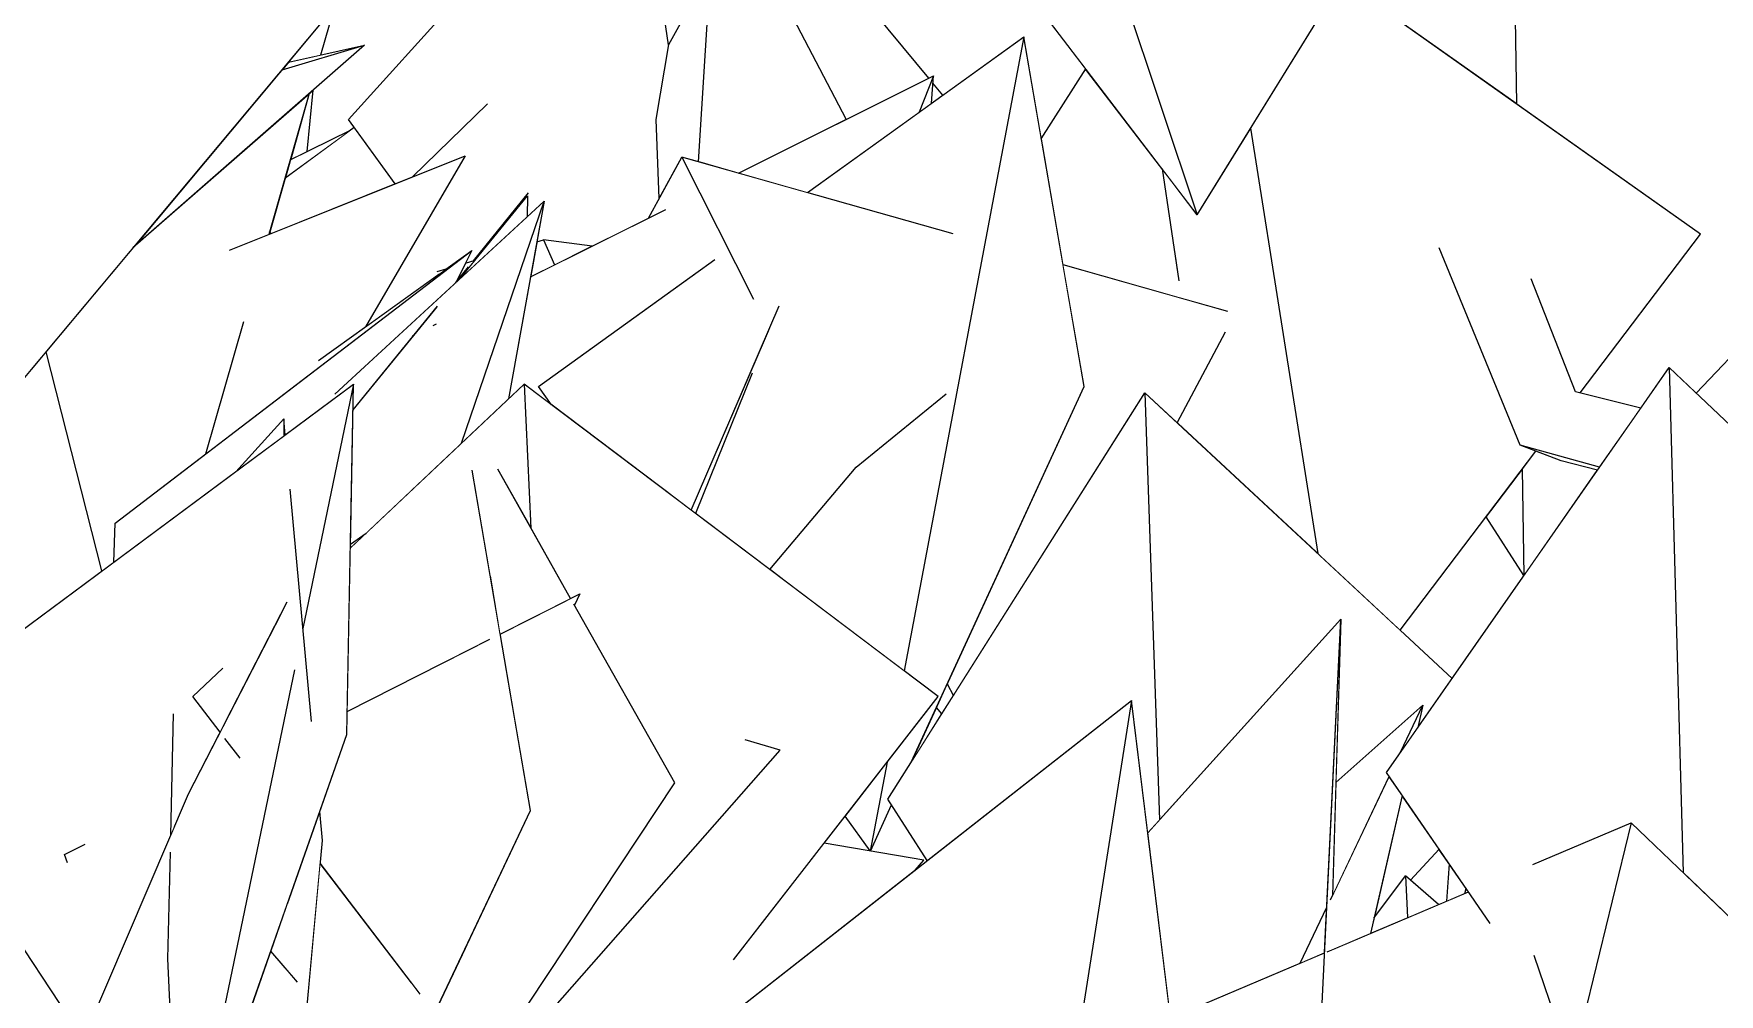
# Model space of a CAD drawing. Header units: millimetres. Extents: x -9413 to 8527, y -300 to 11224.
# Drawn here: x -8349 to -7498, y 1742 to 2226 of the extents above; entities that cross this region are included whole.
import ezdxf

# ---------------------------------------------------------------- set-up
doc = ezdxf.new("R2010")
doc.units = ezdxf.units.MM
doc.header["$MEASUREMENT"] = 0
doc.linetypes.add('Wipeout_Contour', pattern=[1000, 0, -1000])
doc.layers.add('Interior - Furniture', color=7, linetype='Continuous')
doc.layers.add('Interior - Furniture _Pen_No__4', color=7, linetype='Continuous', lineweight=20, true_color=0x029e21)

# ---------------------------------------------------------------- blocks, each defined once
blk = doc.blocks.new('Section Elem_40_6')
at = {"color": 254, "linetype": 'Wipeout_Contour', "lineweight": 0, "ltscale": 64531.13872}
blk.add_wipeout([(-7775.84, 2293.95), (-7803.46, 2260), (-7761.68, 2134.76), (-7614.77, 2372.17), (-7686.99, 2403.17), (-7710.54, 2374.22), (-7740.23, 2300.58), (-7753.36, 2268.03)], dxfattribs=at).dxf.layer = 'Interior - Furniture'
at = {"color": 254, "linetype": 'Wipeout_Contour', "lineweight": 0, "ltscale": 51064.718024}
blk.add_wipeout([(-8209.33, 2276.43), (-8233.96, 2252.18), (-8202.66, 2232.6), (-8220.15, 2211.71), (-8204.05, 2215.32), (-8194.17, 2249.59)], dxfattribs=at).dxf.layer = 'Interior - Furniture'
at = {"color": 254, "linetype": 'Wipeout_Contour', "lineweight": 0, "ltscale": 49897.084103}
blk.add_wipeout([(-8034.64, 2182.83), (-8033.13, 2143.05), (-8021.74, 2163.85), (-8013.39, 2161.49), (-8007.4, 2258.32), (-8028.26, 2220.62)], dxfattribs=at).dxf.layer = 'Interior - Furniture'
at = {"color": 254, "linetype": 'Wipeout_Contour', "lineweight": 0, "ltscale": 67338.067939}
blk.add_wipeout([(-8131.01, 2164.55), (-8181.32, 2078.21), (-8144.12, 2104.95), (-8145.13, 2106.13), (-8140.6, 2107.48), (-8130.5, 2114.75), (-8119.73, 2190.75), (-8157.58, 2153.91)], dxfattribs=at).dxf.layer = 'Interior - Furniture'
at = {"color": 254, "linetype": 'Wipeout_Contour', "lineweight": 0, "ltscale": 46070.219767}
blk.add_wipeout([(-7307.86, 1853.57), (-7523.45, 2057.73), (-7516.36, 1803.01), (-7502.61, 1789.85), (-7431.88, 1722.12), (-7477.71, 1665.69)], dxfattribs=at).dxf.layer = 'Interior - Furniture'
at = {"color": 254, "linetype": 'Wipeout_Contour', "lineweight": 0, "ltscale": 32751.872916}
blk.add_wipeout([(-7977.34, 1955.91), (-7970.74, 1950.94), (-7888.37, 2044.51), (-7933.65, 2007.56)], dxfattribs=at).dxf.layer = 'Interior - Furniture'
at = {"color": 254, "linetype": 'Wipeout_Contour', "lineweight": 0, "ltscale": 31334.828639}
blk.add_wipeout([(-7570.78, 2045.53), (-7598.64, 2018.65), (-7558.6, 2007.44), (-7540.07, 2033.96)], dxfattribs=at).dxf.layer = 'Interior - Furniture'
at = {"color": 254, "linetype": 'Wipeout_Contour', "lineweight": 0, "ltscale": 24097.044285}
blk.add_wipeout([(-7771.72, 2029.83), (-7771.34, 2029.48), (-7771.33, 2030.54)], dxfattribs=at).dxf.layer = 'Interior - Furniture'
at = {"color": 254, "linetype": 'Wipeout_Contour', "lineweight": 0, "ltscale": 47951.276602}
blk.add_wipeout([(-7831.07, 1555.35), (-7772.48, 1708.91), (-7794.83, 1889.89), (-7824.64, 1699.8), (-7829.37, 1597.26), (-7830.43, 1599.14)], dxfattribs=at).dxf.layer = 'Interior - Furniture'
at = {"color": 254, "linetype": 'Wipeout_Contour', "lineweight": 0, "ltscale": 25444.489009}
blk.add_wipeout([(-8278.12, 1883.05), (-8279.56, 1821.91), (-8278.03, 1825.51)], dxfattribs=at).dxf.layer = 'Interior - Furniture'
at = {"color": 254, "linetype": 'Wipeout_Contour', "lineweight": 0, "ltscale": 32469.990022}
blk.add_wipeout([(-7905.64, 1859.31), (-7905.58, 1859.23), (-7890.51, 1883.07), (-7893.24, 1886.24)], dxfattribs=at).dxf.layer = 'Interior - Furniture'
at = {"color": 254, "linetype": 'Wipeout_Contour', "lineweight": 0, "ltscale": 23637.03074}
blk.add_wipeout([(-7647.72, 1887.52), (-7659.03, 1863.75), (-7650.32, 1876.21)], dxfattribs=at).dxf.layer = 'Interior - Furniture'
at = {"color": 254, "linetype": 'Wipeout_Contour', "lineweight": 0, "ltscale": 25572.119919}
blk.add_wipeout([(-8322.86, 1817.44), (-8333.16, 1812.23), (-8331.63, 1808.04)], dxfattribs=at).dxf.layer = 'Interior - Furniture'
at = {"color": 254, "linetype": 'Wipeout_Contour', "lineweight": 0, "ltscale": 33864.568408}
blk.add_wipeout([(-8281.04, 1759.64), (-8277.81, 1686.75), (-8278.01, 1813.28), (-8279.77, 1813.32)], dxfattribs=at).dxf.layer = 'Interior - Furniture'
at = {"color": 254, "linetype": 'Wipeout_Contour', "lineweight": 0, "ltscale": 25200.984125}
blk.add_wipeout([(-8204.23, 1806.77), (-8203.12, 1806.49), (-8204.13, 1807.82)], dxfattribs=at).dxf.layer = 'Interior - Furniture'
at = {"color": 254, "linetype": 'Wipeout_Contour', "lineweight": 0, "ltscale": 23704.932763}
blk.add_wipeout([(-7709.65, 1757.35), (-7697.34, 1762.57), (-7696.22, 1785.58)], dxfattribs=at).dxf.layer = 'Interior - Furniture'
at = {"color": 254, "linetype": 'Wipeout_Contour', "lineweight": 0, "ltscale": 23362.178313}
blk.add_wipeout([(-7665.57, 1546.09), (-7564.21, 1681.28), (-7591.56, 1761.27)], dxfattribs=at).dxf.layer = 'Interior - Furniture'
at = {"color": 254, "linetype": 'Wipeout_Contour', "lineweight": 0, "ltscale": 65322.412814}
blk.add_wipeout([(-7910.51, 2329.69), (-7761.68, 2134.76), (-7803.46, 2260), (-7819.81, 2239.91), (-7829.88, 2257.53), (-7840.16, 2256.78), (-7884.53, 2341.9), (-7891.78, 2354.13)], dxfattribs=at).dxf.layer = 'Interior - Furniture'
at = {"color": 254, "linetype": 'Wipeout_Contour', "lineweight": 0, "ltscale": 58070.772121}
blk.add_wipeout([(-8007.4, 2258.32), (-8013.39, 2161.49), (-7993.15, 2155.77), (-7938.67, 2182.95), (-7990.97, 2282.74), (-7999.56, 2256.5), (-8004.03, 2264.42)], dxfattribs=at).dxf.layer = 'Interior - Furniture'
at = {"color": 254, "linetype": 'Wipeout_Contour', "lineweight": 0, "ltscale": 25111.901944}
blk.add_wipeout([(-8091.13, 2141.68), (-8132.81, 2019.63), (-8109.19, 2041.89)], dxfattribs=at).dxf.layer = 'Interior - Furniture'
at = {"color": 254, "linetype": 'Wipeout_Contour', "lineweight": 0, "ltscale": 33003.717821}
blk.add_wipeout([(-7972.6, 2088.75), (-8016.99, 1985.8), (-8014.77, 1984.12), (-7986.34, 2054.58)], dxfattribs=at).dxf.layer = 'Interior - Furniture'
at = {"color": 254, "linetype": 'Wipeout_Contour', "lineweight": 0, "ltscale": 23460.436016}
blk.add_wipeout([(-7537.8, 2037.21), (-7570.78, 2045.53), (-7540.07, 2033.96)], dxfattribs=at).dxf.layer = 'Interior - Furniture'
at = {"color": 254, "linetype": 'Wipeout_Contour', "lineweight": 0, "ltscale": 31344.579159}
blk.add_wipeout([(-7558.6, 2007.44), (-7598.64, 2018.65), (-7577.92, 2010.65), (-7559.67, 2005.91)], dxfattribs=at).dxf.layer = 'Interior - Furniture'
at = {"color": 254, "linetype": 'Wipeout_Contour', "lineweight": 0, "ltscale": 64606.070874}
blk.add_wipeout([(-7794.83, 1889.89), (-8025.78, 1708.91), (-7969.67, 1633.11), (-7967.41, 1633.49), (-7866.57, 1663.48), (-7876.56, 1681.28), (-7826.67, 1701.34), (-7824.64, 1699.8)], dxfattribs=at).dxf.layer = 'Interior - Furniture'
at = {"color": 254, "linetype": 'Wipeout_Contour', "lineweight": 0, "ltscale": 39431.992958}
blk.add_wipeout([(-7694.78, 1763.66), (-7674.2, 1772.39), (-7658.19, 1841.98), (-7664.8, 1851.61), (-7694.43, 1789.34)], dxfattribs=at).dxf.layer = 'Interior - Furniture'
at = {"color": 254, "linetype": 'Wipeout_Contour', "lineweight": 0, "ltscale": 92364.733873}
blk.add_wipeout([(-8222.75, 1657.87), (-8222.79, 1606.46), (-8203.07, 1819.29), (-8204.4, 1833.88), (-8220.44, 1788.13), (-8215.57, 1747.79), (-8221.57, 1754.74), (-8216.54, 1704.66), (-8222.71, 1712.19), (-8222.73, 1693.52), (-8221.61, 1656.33)], dxfattribs=at).dxf.layer = 'Interior - Furniture'
at = {"color": 254, "linetype": 'Wipeout_Contour', "lineweight": 0, "ltscale": 32917.249267}
blk.add_wipeout([(-7894.73, 2204.86), (-7993.15, 2155.77), (-7958.28, 2145.92), (-7901.96, 2186.48)], dxfattribs=at).dxf.layer = 'Interior - Furniture'
at = {"color": 254, "linetype": 'Wipeout_Contour', "lineweight": 0, "ltscale": 48539.623943}
blk.add_wipeout([(-7817.83, 2208.3), (-7840.28, 2173.03), (-7829.3, 2109.47), (-7771.06, 2093.02), (-7771.02, 2101.95), (-7779.33, 2157.88)], dxfattribs=at).dxf.layer = 'Interior - Furniture'
at = {"color": 254, "linetype": 'Wipeout_Contour', "lineweight": 0, "ltscale": 126173.20248}
blk.add_wipeout([(-8196.73, 2044.35), (-8197.97, 2041.46), (-8187.3, 2049.37), (-8187.56, 2036.38), (-8157.2, 2073.58), (-8157.35, 2073.88), (-8156.68, 2074.22), (-8144.96, 2088.58), (-8146.39, 2079.35), (-8145.49, 2079.8), (-8146.55, 2078.31), (-8159.57, 1994.42), (-8132.81, 2019.63), (-8100.94, 2112.95), (-8091.13, 2141.68)], dxfattribs=at).dxf.layer = 'Interior - Furniture'
at = {"color": 254, "linetype": 'Wipeout_Contour', "lineweight": 0, "ltscale": 23693.347085}
blk.add_wipeout([(-7616.28, 2110.55), (-7639.48, 2118.1), (-7598.64, 2018.65)], dxfattribs=at).dxf.layer = 'Interior - Furniture'
at = {"color": 254, "linetype": 'Wipeout_Contour', "lineweight": 0, "ltscale": 24778.063889}
blk.add_wipeout([(-7989.14, 2050.39), (-8027.22, 1993.51), (-8016.99, 1985.8)], dxfattribs=at).dxf.layer = 'Interior - Furniture'
at = {"color": 254, "linetype": 'Wipeout_Contour', "lineweight": 0, "ltscale": 47342.101128}
blk.add_wipeout([(-7691.65, 1848.51), (-7693.39, 1791.52), (-7664.8, 1851.61), (-7666.14, 1853.57), (-7659.03, 1863.75), (-7647.72, 1887.52)], dxfattribs=at).dxf.layer = 'Interior - Furniture'
at = {"color": 254, "linetype": 'Wipeout_Contour', "lineweight": 0, "ltscale": 33634.514291}
blk.add_wipeout([(-8239.77, 1732.97), (-8216.54, 1704.66), (-8221.57, 1754.74), (-8229.09, 1763.43)], dxfattribs=at).dxf.layer = 'Interior - Furniture'
at = {"color": 254, "linetype": 'Wipeout_Contour', "lineweight": 0, "ltscale": 24590.018954}
blk.add_wipeout([(-7894.73, 2204.86), (-7901.96, 2186.48), (-7895.63, 2191.04)], dxfattribs=at).dxf.layer = 'Interior - Furniture'
at = {"color": 254, "linetype": 'Wipeout_Contour', "lineweight": 0, "ltscale": 24193.368617}
blk.add_wipeout([(-7779.33, 2157.88), (-7771.02, 2101.95), (-7777.1, 2154.96)], dxfattribs=at).dxf.layer = 'Interior - Furniture'
at = {"color": 254, "linetype": 'Wipeout_Contour', "lineweight": 0, "ltscale": 76198.080005}
blk.add_wipeout([(-8308.27, 1959.62), (-8246.8, 2005.23), (-8222.5, 2031.95), (-8221.76, 2023.81), (-8197.97, 2041.46), (-8196.73, 2044.35), (-8135.96, 2100.36), (-8127.6, 2116.83), (-8307.67, 1979.29)], dxfattribs=at).dxf.layer = 'Interior - Furniture'
at = {"color": 254, "linetype": 'Wipeout_Contour', "lineweight": 0, "ltscale": 31486.477607}
blk.add_wipeout([(-7616.28, 2110.55), (-7598.64, 2018.65), (-7570.78, 2045.53), (-7593.09, 2102.37)], dxfattribs=at).dxf.layer = 'Interior - Furniture'
at = {"color": 254, "linetype": 'Wipeout_Contour', "lineweight": 0, "ltscale": 55284.244533}
blk.add_wipeout([(-7700.06, 1669.31), (-7696.09, 1763.1), (-7694.78, 1763.66), (-7694.43, 1789.34), (-7693.39, 1791.52), (-7689.12, 1930.93), (-7699.39, 1720.61)], dxfattribs=at).dxf.layer = 'Interior - Furniture'
at = {"color": 254, "linetype": 'Wipeout_Contour', "lineweight": 0, "ltscale": 98267.028277}
blk.add_wipeout([(-7916.64, 2295.23), (-7944.01, 2260.68), (-7897.06, 2203.7), (-7894.73, 2204.86), (-7894.97, 2201.17), (-7889.98, 2195.11), (-7849.17, 2224.49), (-7840.28, 2173.03), (-7817.83, 2208.3), (-7830.7, 2225.16), (-7879.54, 2289.13), (-7901.66, 2264.49)], dxfattribs=at).dxf.layer = 'Interior - Furniture'
at = {"color": 254, "linetype": 'Wipeout_Contour', "lineweight": 0, "ltscale": 80306.190193}
blk.add_wipeout([(-7761.68, 2134.76), (-7777.1, 2154.96), (-7771.02, 2101.95), (-7771.06, 2093.02), (-7746.23, 2086), (-7747.32, 2075.68), (-7771.33, 2030.54), (-7771.34, 2029.48), (-7700.78, 1963.96), (-7734.65, 2178.45)], dxfattribs=at).dxf.layer = 'Interior - Furniture'
at = {"color": 254, "linetype": 'Wipeout_Contour', "lineweight": 0, "ltscale": 25322.121675}
blk.add_wipeout([(-8204.94, 2061.23), (-8211.25, 2052.93), (-8127.6, 2116.83)], dxfattribs=at).dxf.layer = 'Interior - Furniture'
at = {"color": 254, "linetype": 'Wipeout_Contour', "lineweight": 0, "ltscale": 46800.627745}
blk.add_wipeout([(-7523.45, 2057.73), (-7666.14, 1853.57), (-7613.83, 1777.38), (-7592.19, 1807.2), (-7542.67, 1828.21), (-7516.36, 1803.01)], dxfattribs=at).dxf.layer = 'Interior - Furniture'
at = {"color": 254, "linetype": 'Wipeout_Contour', "lineweight": 0, "ltscale": 39698.340748}
blk.add_wipeout([(-7689.12, 1930.93), (-7786.58, 1823.11), (-7775.04, 1729.6), (-7709.65, 1757.35), (-7696.22, 1785.58)], dxfattribs=at).dxf.layer = 'Interior - Furniture'
at = {"layer": 'Interior - Furniture _Pen_No__4', "linetype": 'Continuous'}
for p, q in [((-7803.46, 2260), (-7761.68, 2134.76)), ((-7709.65, 1757.35), (-7696.22, 1785.58)), ((-7775.04, 1729.6), (-7697.34, 1762.57))]:
    blk.add_line(p, q, dxfattribs=at)
at = {"color": 254, "linetype": 'Wipeout_Contour', "lineweight": 0, "ltscale": 94802.359321}
blk.add_wipeout([(-7688.57, 2252.91), (-7734.65, 2178.45), (-7700.78, 1963.96), (-7659.2, 1925.35), (-7590.71, 2015.59), (-7598.64, 2018.65), (-7639.48, 2118.1), (-7616.28, 2110.55), (-7593.09, 2102.37), (-7570.78, 2045.53), (-7568.43, 2044.93), (-7507.64, 2125)], dxfattribs=at).dxf.layer = 'Interior - Furniture'
at = {"color": 254, "linetype": 'Wipeout_Contour', "lineweight": 0, "ltscale": 81262.055029}
blk.add_wipeout([(-7926.56, 1813.96), (-7926.52, 1813.95), (-7915.8, 1837.24), (-7917.66, 1840.15), (-7905.92, 1858.71), (-7818.7, 2048.17), (-7849.17, 2224.49), (-7909.45, 1904.73), (-7892.38, 1891.87), (-7918.11, 1858.77)], dxfattribs=at).dxf.layer = 'Interior - Furniture'
at = {"color": 254, "linetype": 'Wipeout_Contour', "lineweight": 0, "ltscale": 85297.249642}
blk.add_wipeout([(-8342.46, 2065.69), (-8314.28, 1955.16), (-8308.27, 1959.62), (-8307.67, 1979.29), (-8262.06, 2014.12), (-8242.84, 2080.78), (-8249.89, 2116.92), (-8230.14, 2124.83), (-8209.64, 2195.92), (-8298.62, 2118.03)], dxfattribs=at).dxf.layer = 'Interior - Furniture'
at = {"color": 254, "linetype": 'Wipeout_Contour', "lineweight": 0, "ltscale": 33599.969479}
blk.add_wipeout([(-8135.66, 2100.63), (-8133.49, 2102.63), (-8129.06, 2108.06), (-8129.36, 2108.43)], dxfattribs=at).dxf.layer = 'Interior - Furniture'
at = {"color": 254, "linetype": 'Wipeout_Contour', "lineweight": 0, "ltscale": 25222.281536}
blk.add_wipeout([(-8145.49, 2079.8), (-8147.07, 2079.01), (-8146.55, 2078.31)], dxfattribs=at).dxf.layer = 'Interior - Furniture'
at = {"color": 254, "linetype": 'Wipeout_Contour', "lineweight": 0, "ltscale": 25249.495471}
blk.add_wipeout([(-8157.35, 2073.88), (-8157.2, 2073.58), (-8156.68, 2074.22)], dxfattribs=at).dxf.layer = 'Interior - Furniture'
at = {"color": 254, "linetype": 'Wipeout_Contour', "lineweight": 0, "ltscale": 39249.617744}
blk.add_wipeout([(-7653.92, 1799.19), (-7639.93, 1786.94), (-7635.8, 1788.69), (-7634.47, 1807.44), (-7639.53, 1814.81)], dxfattribs=at).dxf.layer = 'Interior - Furniture'
at = {"color": 254, "linetype": 'Wipeout_Contour', "lineweight": 0, "ltscale": 23501.431096}
blk.add_wipeout([(-7626.57, 1792.61), (-7624.8, 1793.36), (-7625.93, 1795)], dxfattribs=at).dxf.layer = 'Interior - Furniture'
at = {"layer": 'Interior - Furniture _Pen_No__4', "linetype": 'Continuous'}
for p, q in [((-7840.28, 2173.03), (-7817.83, 2208.3)), ((-8308.27, 1959.62), (-8307.67, 1979.29))]:
    blk.add_line(p, q, dxfattribs=at)
at = {"color": 254, "linetype": 'Wipeout_Contour', "lineweight": 0, "ltscale": 31887.010019}
blk.add_wipeout([(-7680.41, 2263.74), (-7680.01, 2246.86), (-7600.55, 2190.69), (-7603.58, 2382.72)], dxfattribs=at).dxf.layer = 'Interior - Furniture'
at = {"color": 254, "linetype": 'Wipeout_Contour', "lineweight": 0, "ltscale": 41926.653053}
blk.add_wipeout([(-8099.11, 2145.87), (-8126.79, 2111.61), (-8125.96, 2111.86), (-8099.5, 2144.29), (-8099.73, 2135.4)], dxfattribs=at).dxf.layer = 'Interior - Furniture'
at = {"color": 254, "linetype": 'Wipeout_Contour', "lineweight": 0, "ltscale": 23572.05021}
blk.add_wipeout([(-7597.64, 2006.45), (-7615.87, 1982.43), (-7596.8, 1952.96)], dxfattribs=at).dxf.layer = 'Interior - Furniture'
at = {"color": 254, "linetype": 'Wipeout_Contour', "lineweight": 0, "ltscale": 25313.994862}
blk.add_wipeout([(-8219.26, 1996.45), (-8217.19, 1905.27), (-8208.55, 1879.29)], dxfattribs=at).dxf.layer = 'Interior - Furniture'
at = {"color": 254, "linetype": 'Wipeout_Contour', "lineweight": 0, "ltscale": 32448.977738}
blk.add_wipeout([(-7887.7, 1898.28), (-7893.24, 1886.24), (-7890.51, 1883.07), (-7884.67, 1892.28)], dxfattribs=at).dxf.layer = 'Interior - Furniture'
at = {"color": 254, "linetype": 'Wipeout_Contour', "lineweight": 0, "ltscale": 32544.274921}
blk.add_wipeout([(-7918.11, 1858.77), (-7939.26, 1831.56), (-7926.7, 1813.98), (-7926.56, 1813.96)], dxfattribs=at).dxf.layer = 'Interior - Furniture'
at = {"color": 254, "linetype": 'Wipeout_Contour', "lineweight": 0, "ltscale": 46433.694442}
blk.add_wipeout([(-7585.47, 1652.92), (-7627.32, 1481.5), (-7431.88, 1722.12), (-7542.67, 1828.21), (-7572.57, 1705.75), (-7564.21, 1681.28)], dxfattribs=at).dxf.layer = 'Interior - Furniture'
at = {"color": 254, "linetype": 'Wipeout_Contour', "lineweight": 0, "ltscale": 23570.963591}
blk.add_wipeout([(-7639.93, 1786.94), (-7656.5, 1801.45), (-7655.44, 1780.35)], dxfattribs=at).dxf.layer = 'Interior - Furniture'
at = {"layer": 'Interior - Furniture _Pen_No__4', "linetype": 'Continuous'}
for p, q in [((-7761.68, 2134.76), (-7614.77, 2372.17)), ((-7592.25, 1807.17), (-7542.67, 1828.21)), ((-7542.67, 1828.21), (-7572.57, 1705.75)), ((-7431.88, 1722.12), (-7542.67, 1828.21)), ((-7564.21, 1681.28), (-7591.57, 1761.28))]:
    blk.add_line(p, q, dxfattribs=at)
at = {"color": 254, "linetype": 'Wipeout_Contour', "lineweight": 0, "ltscale": 86183.091911}
blk.add_wipeout([(-7603.58, 2382.72), (-7600.55, 2190.69), (-7507.64, 2125), (-7568.43, 2044.93), (-7537.8, 2037.21), (-7523.45, 2057.73), (-7509.8, 2044.81), (-7388.52, 2172.85), (-7487.11, 2269.06), (-7517.57, 2262.66), (-7546.86, 2327.38)], dxfattribs=at).dxf.layer = 'Interior - Furniture'
at = {"color": 254, "linetype": 'Wipeout_Contour', "lineweight": 0, "ltscale": 217876.026247}
blk.add_wipeout([(-8100.2, 2281.98), (-8189.82, 2182.83), (-8166.32, 2150.4), (-8157.58, 2153.91), (-8119.73, 2190.75), (-8130.5, 2114.75), (-8127.6, 2116.83), (-8130.87, 2110.39), (-8126.79, 2111.61), (-8099.11, 2145.87), (-8099.73, 2135.4), (-8099.77, 2133.71), (-8091.13, 2141.68), (-8094.84, 2121.16), (-8091.55, 2122.14), (-8066.93, 2118.98), (-8038.55, 2133.13), (-8033.13, 2143.05), (-8034.64, 2182.83), (-8028.26, 2220.62), (-8028.4, 2220.38), (-8037.51, 2281.36), (-8043.93, 2294.7), (-8075.86, 2252.41), (-8077.35, 2273.77), (-8102.92, 2245)], dxfattribs=at).dxf.layer = 'Interior - Furniture'
at = {"color": 254, "linetype": 'Wipeout_Contour', "lineweight": 0, "ltscale": 47059.522345}
blk.add_wipeout([(-7590.71, 2015.59), (-7597.64, 2006.45), (-7596.8, 1952.96), (-7596.32, 1953.47), (-7559.67, 2005.91), (-7577.92, 2010.65)], dxfattribs=at).dxf.layer = 'Interior - Furniture'
at = {"color": 254, "linetype": 'Wipeout_Contour', "lineweight": 0, "ltscale": 31477.667385}
blk.add_wipeout([(-7672.43, 1780.07), (-7674.2, 1772.39), (-7655.44, 1780.35), (-7656.5, 1801.45)], dxfattribs=at).dxf.layer = 'Interior - Furniture'
at = {"layer": 'Interior - Furniture _Pen_No__4', "linetype": 'Continuous'}
for p, q in [((-7603.58, 2382.72), (-7600.55, 2190.69)), ((-7509.8, 2044.81), (-7388.52, 2172.85)), ((-7568.43, 2044.93), (-7507.64, 2125)), ((-7570.78, 2045.53), (-7593.1, 2102.41)), ((-7307.86, 1853.57), (-7523.45, 2057.73)), ((-7523.45, 2057.73), (-7516.36, 1803.01)), ((-7537.8, 2037.21), (-7570.78, 2045.53)), ((-7577.92, 2010.65), (-7598.64, 2018.65)), ((-7558.6, 2007.44), (-7598.64, 2018.65)), ((-7598.45, 2018.6), (-7598.64, 2018.65)), ((-7559.67, 2005.91), (-7577.92, 2010.65)), ((-7597.64, 2006.45), (-7596.8, 1952.96)), ((-7596.8, 1952.96), (-7615.87, 1982.43)), ((-7596.8, 1952.96), (-7596.32, 1953.47))]:
    blk.add_line(p, q, dxfattribs=at)
at = {"color": 254, "linetype": 'Wipeout_Contour', "lineweight": 0, "ltscale": 39007.7772}
blk.add_wipeout([(-7548.37, 2456.41), (-7517.57, 2262.66), (-7487.11, 2269.06), (-7406.64, 2190.52), (-7314.62, 2315.99)], dxfattribs=at).dxf.layer = 'Interior - Furniture'
at = {"color": 254, "linetype": 'Wipeout_Contour', "lineweight": 0, "ltscale": 58311.528469}
blk.add_wipeout([(-8027.92, 2282.42), (-8041.35, 2307), (-8028.4, 2220.38), (-7980.09, 2307.68), (-7983.23, 2311.83), (-7994.08, 2297.56), (-8005.21, 2315.01)], dxfattribs=at).dxf.layer = 'Interior - Furniture'
at = {"color": 254, "linetype": 'Wipeout_Contour', "lineweight": 0, "ltscale": 42413.975825}
blk.add_wipeout([(-8229.7, 2126.37), (-8228.89, 2125.34), (-8166.32, 2150.4), (-8186.97, 2178.89), (-8221.96, 2153.21)], dxfattribs=at).dxf.layer = 'Interior - Furniture'
at = {"color": 254, "linetype": 'Wipeout_Contour', "lineweight": 0, "ltscale": 33456.630211}
blk.add_wipeout([(-8094.84, 2121.16), (-8098.04, 2103.46), (-8086, 2109.47), (-8091.55, 2122.14)], dxfattribs=at).dxf.layer = 'Interior - Furniture'
at = {"color": 254, "linetype": 'Wipeout_Contour', "lineweight": 0, "ltscale": 50397.611531}
blk.add_wipeout([(-8130.87, 2110.39), (-8135.96, 2100.36), (-8135.66, 2100.63), (-8129.36, 2108.43), (-8129.06, 2108.06), (-8125.96, 2111.86)], dxfattribs=at).dxf.layer = 'Interior - Furniture'
at = {"color": 254, "linetype": 'Wipeout_Contour', "lineweight": 0, "ltscale": 25233.474291}
blk.add_wipeout([(-8145.13, 2106.13), (-8144.12, 2104.95), (-8140.6, 2107.48)], dxfattribs=at).dxf.layer = 'Interior - Furniture'
at = {"layer": 'Interior - Furniture _Pen_No__4', "linetype": 'Continuous'}
blk.add_line((-7507.64, 2125), (-7688.57, 2252.91), dxfattribs=at)
at = {"color": 254, "linetype": 'Wipeout_Contour', "lineweight": 0, "ltscale": 25471.210625}
blk.add_wipeout([(-8219.3, 2162.42), (-8221.96, 2153.21), (-8188.85, 2177.5)], dxfattribs=at).dxf.layer = 'Interior - Furniture'
at = {"color": 254, "linetype": 'Wipeout_Contour', "lineweight": 0, "ltscale": 25498.704296}
blk.add_wipeout([(-8229.7, 2126.37), (-8230.14, 2124.83), (-8228.89, 2125.34)], dxfattribs=at).dxf.layer = 'Interior - Furniture'
at = {"color": 254, "linetype": 'Wipeout_Contour', "lineweight": 0, "ltscale": 25062.22678}
blk.add_wipeout([(-8091.55, 2122.14), (-8086, 2109.47), (-8066.93, 2118.98)], dxfattribs=at).dxf.layer = 'Interior - Furniture'
at = {"color": 254, "linetype": 'Wipeout_Contour', "lineweight": 0, "ltscale": 25776.471836}
blk.add_wipeout([(-8384.68, 2015.28), (-8202.66, 2232.6), (-8336.32, 2316.21)], dxfattribs=at).dxf.layer = 'Interior - Furniture'
at = {"color": 254, "linetype": 'Wipeout_Contour', "lineweight": 0, "ltscale": 58367.678711}
blk.add_wipeout([(-8098.04, 2103.46), (-8109.19, 2041.89), (-8101.29, 2049.34), (-8087.38, 2038.86), (-8094.03, 2048.17), (-8011.88, 2107.32), (-8029.82, 2137.49)], dxfattribs=at).dxf.layer = 'Interior - Furniture'
at = {"color": 254, "linetype": 'Wipeout_Contour', "lineweight": 0, "ltscale": 52105.072933}
blk.add_wipeout([(-8491.84, 2160.04), (-8384.68, 2015.28), (-8336.32, 2316.21), (-8374.18, 2301.08), (-8396.51, 2270.4), (-8383.91, 2261.61)], dxfattribs=at).dxf.layer = 'Interior - Furniture'
at = {"color": 254, "linetype": 'Wipeout_Contour', "lineweight": 0, "ltscale": 139942.213835}
blk.add_wipeout([(-8005.05, 2112.24), (-8094.03, 2048.17), (-8087.38, 2038.86), (-8027.22, 1993.51), (-7989.14, 2050.39), (-7972.6, 2088.75), (-7986.34, 2054.58), (-8014.77, 1984.12), (-7977.34, 1955.91), (-7933.65, 2007.56), (-7888.37, 2044.51), (-7970.74, 1950.94), (-7909.45, 1904.73), (-7849.17, 2224.49), (-7958.28, 2145.92), (-7884.77, 2125.15), (-7985.55, 2092.15)], dxfattribs=at).dxf.layer = 'Interior - Furniture'
at = {"color": 254, "linetype": 'Wipeout_Contour', "lineweight": 0, "ltscale": 59300.944105}
blk.add_wipeout([(-8242.84, 2080.78), (-8262.06, 2014.12), (-8211.25, 2052.93), (-8204.94, 2061.23), (-8181.32, 2078.21), (-8131.01, 2164.55), (-8249.89, 2116.92)], dxfattribs=at).dxf.layer = 'Interior - Furniture'
at = {"layer": 'Interior - Furniture _Pen_No__4', "linetype": 'Continuous'}
for p, q in [((-8028.4, 2220.38), (-8041.35, 2307)), ((-7980.09, 2307.68), (-8028.4, 2220.38)), ((-7938.67, 2182.95), (-7990.97, 2282.74)), ((-7897.06, 2203.7), (-7944.01, 2260.68)), ((-8034.64, 2182.83), (-8028.26, 2220.62)), ((-7894.73, 2204.86), (-7901.96, 2186.48)), ((-7895.63, 2191.04), (-7894.73, 2204.86)), ((-7889.98, 2195.11), (-7894.97, 2201.17)), ((-8157.58, 2153.91), (-8119.7, 2190.78)), ((-8094.84, 2121.16), (-8091.55, 2122.14)), ((-8091.55, 2122.14), (-8086, 2109.47)), ((-8066.93, 2118.98), (-8091.55, 2122.14)), ((-8145.14, 2106.12), (-8140.6, 2107.48))]:
    blk.add_line(p, q, dxfattribs=at)
at = {"color": 254, "linetype": 'Wipeout_Contour', "lineweight": 0, "ltscale": 33986.372571}
blk.add_wipeout([(-8209.64, 2195.92), (-8219.3, 2162.42), (-8210.68, 2166.69), (-8207.68, 2197.64)], dxfattribs=at).dxf.layer = 'Interior - Furniture'
at = {"color": 254, "linetype": 'Wipeout_Contour', "lineweight": 0, "ltscale": 49752.722018}
blk.add_wipeout([(-8038.55, 2133.13), (-8029.82, 2137.49), (-8011.88, 2107.32), (-8005.05, 2112.24), (-7985.55, 2092.15), (-8021.74, 2163.85)], dxfattribs=at).dxf.layer = 'Interior - Furniture'
at = {"color": 254, "linetype": 'Wipeout_Contour', "lineweight": 0, "ltscale": 25156.047134}
blk.add_wipeout([(-8099.5, 2144.29), (-8133.49, 2102.63), (-8099.77, 2133.71)], dxfattribs=at).dxf.layer = 'Interior - Furniture'
at = {"color": 254, "linetype": 'Wipeout_Contour', "lineweight": 0, "ltscale": 67307.423541}
blk.add_wipeout([(-8187.56, 2036.38), (-8188.89, 1968.66), (-8181.03, 1974.2), (-8159.57, 1994.42), (-8146.55, 2078.31), (-8147.07, 2079.01), (-8146.39, 2079.35), (-8144.96, 2088.58)], dxfattribs=at).dxf.layer = 'Interior - Furniture'
at = {"color": 254, "linetype": 'Wipeout_Contour', "lineweight": 0, "ltscale": 77389.9395}
blk.add_wipeout([(-8400.06, 2002.46), (-8378.91, 1937.22), (-8372.24, 1945.25), (-8371.83, 1915.4), (-8371.07, 1913.03), (-8314.28, 1955.16), (-8342.46, 2065.69), (-8384.68, 2015.28), (-8387.24, 2018.73)], dxfattribs=at).dxf.layer = 'Interior - Furniture'
at = {"color": 254, "linetype": 'Wipeout_Contour', "lineweight": 0, "ltscale": 25404.221236}
blk.add_wipeout([(-8222.5, 2031.95), (-8222.51, 2023.25), (-8221.76, 2023.81)], dxfattribs=at).dxf.layer = 'Interior - Furniture'
at = {"layer": 'Interior - Furniture _Pen_No__4', "linetype": 'Continuous'}
for p, q in [((-8033.13, 2143.05), (-8034.64, 2182.83)), ((-8133.49, 2102.63), (-8099.5, 2144.29)), ((-8126.79, 2111.61), (-8099.09, 2145.9)), ((-8099.5, 2144.29), (-8099.77, 2133.71)), ((-8098.04, 2103.46), (-8029.81, 2137.49)), ((-8127.6, 2116.83), (-8135.96, 2100.36)), ((-8130.87, 2110.39), (-8125.96, 2111.86)), ((-8135.66, 2100.63), (-8129.36, 2108.44)), ((-8147.11, 2078.99), (-8145.45, 2079.82)), ((-8157.35, 2073.88), (-8156.68, 2074.22)), ((-8157.2, 2073.58), (-8157.35, 2073.88)), ((-8314.28, 1955.16), (-8342.46, 2065.69))]:
    blk.add_line(p, q, dxfattribs=at)
at = {"color": 254, "linetype": 'Wipeout_Contour', "lineweight": 0, "ltscale": 25557.192786}
blk.add_wipeout([(-8298.62, 2118.03), (-8181.77, 2220.32), (-8223.41, 2207.82)], dxfattribs=at).dxf.layer = 'Interior - Furniture'
at = {"color": 254, "linetype": 'Wipeout_Contour', "lineweight": 0, "ltscale": 24729.442359}
blk.add_wipeout([(-8021.74, 2163.85), (-7985.55, 2092.15), (-7884.77, 2125.15)], dxfattribs=at).dxf.layer = 'Interior - Furniture'
at = {"color": 254, "linetype": 'Wipeout_Contour', "lineweight": 0, "ltscale": 25425.236055}
blk.add_wipeout([(-8246.8, 2005.23), (-8222.51, 2023.25), (-8222.5, 2031.95)], dxfattribs=at).dxf.layer = 'Interior - Furniture'
at = {"color": 254, "linetype": 'Wipeout_Contour', "lineweight": 0, "ltscale": 66739.599417}
blk.add_wipeout([(-8153.66, 1741.81), (-8158.27, 1747.84), (-8153.96, 1716.25), (-8098.11, 1834.34), (-8127.53, 2005.95), (-8136.88, 1911.41), (-8118.5, 1920.7), (-8142.2, 1857.64)], dxfattribs=at).dxf.layer = 'Interior - Furniture'
at = {"color": 254, "linetype": 'Wipeout_Contour', "lineweight": 0, "ltscale": 25259.320305}
blk.add_wipeout([(-8188.93, 1966.75), (-8181.03, 1974.2), (-8188.89, 1968.66)], dxfattribs=at).dxf.layer = 'Interior - Furniture'
at = {"color": 254, "linetype": 'Wipeout_Contour', "lineweight": 0, "ltscale": 93244.804216}
blk.add_wipeout([(-8270.67, 1842.72), (-8366.79, 1617.94), (-8321.67, 1716.13), (-8321.87, 1716.43), (-8279.87, 1809.18), (-8279.77, 1813.32), (-8278.01, 1813.28), (-8252.08, 1870.53), (-8252.22, 1870.71), (-8248.14, 1879.22), (-8220.84, 1939.51)], dxfattribs=at).dxf.layer = 'Interior - Furniture'
at = {"layer": 'Interior - Furniture _Pen_No__4', "linetype": 'Continuous'}
for p, q in [((-7761.68, 2134.76), (-7910.51, 2329.69)), ((-8007.4, 2258.32), (-8013.39, 2161.49)), ((-7958.28, 2145.92), (-7849.17, 2224.49)), ((-7993.15, 2155.77), (-7894.73, 2204.86)), ((-8209.64, 2195.92), (-8230.14, 2124.83)), ((-8210.68, 2166.69), (-8207.68, 2197.64)), ((-8221.96, 2153.21), (-8186.97, 2178.89)), ((-8219.3, 2162.42), (-8188.85, 2177.5)), ((-8166.32, 2150.4), (-8189.82, 2182.83)), ((-8249.92, 2116.91), (-8131.01, 2164.55)), ((-8131.01, 2164.55), (-8181.32, 2078.21)), ((-8038.55, 2133.13), (-8021.74, 2163.85)), ((-7884.72, 2125.14), (-8021.74, 2163.85)), ((-8021.74, 2163.85), (-7985.54, 2092.13)), ((-8228.89, 2125.34), (-8229.7, 2126.37)), ((-8204.98, 2061.2), (-8127.6, 2116.83)), ((-8279.56, 1821.91), (-8278.12, 1883.09)), ((-8333.16, 1812.23), (-8322.79, 1817.48)), ((-8331.62, 1808.01), (-8333.16, 1812.23)), ((-8281.04, 1759.64), (-8279.77, 1813.33)), ((-8277.8, 1686.73), (-8281.04, 1759.64))]:
    blk.add_line(p, q, dxfattribs=at)
at = {"color": 254, "linetype": 'Wipeout_Contour', "lineweight": 0, "ltscale": 25504.356285}
blk.add_wipeout([(-8223.41, 2207.82), (-8181.77, 2220.32), (-8220.15, 2211.71)], dxfattribs=at).dxf.layer = 'Interior - Furniture'
at = {"color": 254, "linetype": 'Wipeout_Contour', "lineweight": 0, "ltscale": 64540.357049}
blk.add_wipeout([(-7887.7, 1898.28), (-7884.67, 1892.28), (-7788.05, 2044.99), (-7771.72, 2029.83), (-7747.32, 2075.68), (-7746.23, 2086), (-7829.3, 2109.47), (-7818.7, 2048.17)], dxfattribs=at).dxf.layer = 'Interior - Furniture'
at = {"color": 254, "linetype": 'Wipeout_Contour', "lineweight": 0, "ltscale": 41575.927744}
blk.add_wipeout([(-8113.36, 1923.29), (-8106.59, 1883.85), (-8076.11, 1938.34), (-8075.86, 1937.9), (-8073.12, 1943.62)], dxfattribs=at).dxf.layer = 'Interior - Furniture'
at = {"color": 254, "linetype": 'Wipeout_Contour', "lineweight": 0, "ltscale": 33500.546593}
blk.add_wipeout([(-8190.55, 1884.29), (-8190.75, 1874.03), (-8142.2, 1857.64), (-8118.5, 1920.7)], dxfattribs=at).dxf.layer = 'Interior - Furniture'
at = {"color": 254, "linetype": 'Wipeout_Contour', "lineweight": 0, "ltscale": 76828.304061}
blk.add_wipeout([(-8373.62, 1698.77), (-8383.71, 1662.81), (-8366.79, 1617.94), (-8323.57, 1719), (-8370.46, 1789.86), (-8370.53, 1722.08), (-8362.87, 1737.1), (-8370.55, 1709.73), (-8370.64, 1628.76)], dxfattribs=at).dxf.layer = 'Interior - Furniture'
at = {"color": 254, "linetype": 'Wipeout_Contour', "lineweight": 0, "ltscale": 25228.124197}
blk.add_wipeout([(-8220.44, 1788.13), (-8229.09, 1763.43), (-8215.57, 1747.79)], dxfattribs=at).dxf.layer = 'Interior - Furniture'
at = {"layer": 'Interior - Furniture _Pen_No__4', "linetype": 'Continuous'}
for p, q in [((-8189.82, 2182.83), (-8100.2, 2281.98)), ((-8194.17, 2249.59), (-8204.05, 2215.32)), ((-8181.77, 2220.32), (-8298.62, 2118.03)), ((-8223.41, 2207.82), (-8181.77, 2220.32)), ((-8220.15, 2211.71), (-8181.77, 2220.32)), ((-7779.33, 2157.88), (-7770.95, 2101.5)), ((-7746.22, 2086), (-7829.3, 2109.47)), ((-8323.57, 1719), (-8371.46, 1791.37))]:
    blk.add_line(p, q, dxfattribs=at)
at = {"color": 254, "linetype": 'Wipeout_Contour', "lineweight": 0, "ltscale": 55504.172611}
blk.add_wipeout([(-7788.05, 2044.99), (-7780.68, 1829.63), (-7689.12, 1930.93), (-7691.65, 1848.51), (-7647.72, 1887.52), (-7650.32, 1876.21), (-7632.99, 1901.01)], dxfattribs=at).dxf.layer = 'Interior - Furniture'
at = {"color": 254, "linetype": 'Wipeout_Contour', "lineweight": 0, "ltscale": 49534.675518}
blk.add_wipeout([(-8129.52, 1711.53), (-8128.31, 1687.3), (-7972.02, 1864.78), (-7989.7, 1870.06), (-8025.5, 1847.97), (-8120.31, 1704.88)], dxfattribs=at).dxf.layer = 'Interior - Furniture'
at = {"layer": 'Interior - Furniture _Pen_No__4', "linetype": 'Continuous'}
for p, q in [((-7734.65, 2178.45), (-7700.78, 1963.96)), ((-7598.64, 2018.65), (-7639.49, 2118.14)), ((-7771.72, 2029.83), (-7747.3, 2075.72)), ((-7666.14, 1853.57), (-7523.45, 2057.73)), ((-7659.2, 1925.35), (-7590.71, 2015.59)), ((-7699.39, 1720.61), (-7689.12, 1930.93)), ((-7689.12, 1930.93), (-7693.39, 1791.52)), ((-7691.65, 1848.51), (-7647.72, 1887.52)), ((-7659.03, 1863.75), (-7647.72, 1887.52)), ((-7647.72, 1887.52), (-7650.32, 1876.21))]:
    blk.add_line(p, q, dxfattribs=at)
at = {"color": 254, "linetype": 'Wipeout_Contour', "lineweight": 0, "ltscale": 56292.955066}
blk.add_wipeout([(-7788.05, 2044.99), (-7917.66, 1840.15), (-7897.84, 1809.17), (-7794.83, 1889.89), (-7786.93, 1825.92), (-7786.58, 1823.11), (-7780.68, 1829.63)], dxfattribs=at).dxf.layer = 'Interior - Furniture'
at = {"color": 254, "linetype": 'Wipeout_Contour', "lineweight": 0, "ltscale": 66403.097106}
blk.add_wipeout([(-8130.08, 1766.75), (-8132.96, 1722.21), (-8129.52, 1711.53), (-8120.31, 1704.88), (-8025.28, 1848.29), (-8076.11, 1938.34), (-8106.59, 1883.85), (-8098.11, 1834.34)], dxfattribs=at).dxf.layer = 'Interior - Furniture'
at = {"color": 254, "linetype": 'Wipeout_Contour', "lineweight": 0, "ltscale": 39332.972917}
blk.add_wipeout([(-7658.19, 1841.98), (-7672.43, 1780.07), (-7656.5, 1801.45), (-7653.92, 1799.19), (-7639.53, 1814.81)], dxfattribs=at).dxf.layer = 'Interior - Furniture'
at = {"layer": 'Interior - Furniture _Pen_No__4', "linetype": 'Continuous'}
for p, q in [((-7818.7, 2048.17), (-7849.17, 2224.49)), ((-7632.99, 1901.01), (-7788.05, 2044.99)), ((-7788.05, 2044.99), (-7780.68, 1829.63)), ((-7786.58, 1823.11), (-7689.12, 1930.93)), ((-7887.7, 1898.28), (-7884.67, 1892.28)), ((-7794.83, 1889.89), (-7824.65, 1699.73)), ((-7772.48, 1708.91), (-7794.83, 1889.89)), ((-7694.43, 1789.33), (-7664.8, 1851.61)), ((-7658.19, 1841.98), (-7674.2, 1772.39)), ((-7672.43, 1780.07), (-7656.5, 1801.45)), ((-7656.5, 1801.45), (-7655.44, 1780.35))]:
    blk.add_line(p, q, dxfattribs=at)
at = {"color": 254, "linetype": 'Wipeout_Contour', "lineweight": 0, "ltscale": 33353.388307}
blk.add_wipeout([(-8114.57, 2006.47), (-8118.14, 1951.21), (-8113.36, 1923.29), (-8077.77, 1941.28)], dxfattribs=at).dxf.layer = 'Interior - Furniture'
at = {"color": 254, "linetype": 'Wipeout_Contour', "lineweight": 0, "ltscale": 73584.059651}
blk.add_wipeout([(-8082.13, 1710.48), (-8089.36, 1601.84), (-8010.39, 1688.11), (-8025.78, 1708.91), (-7933.05, 1781.58), (-7903.97, 1804.36), (-7899.48, 1809.27), (-7949.81, 1817.99), (-7995.61, 1759.07)], dxfattribs=at).dxf.layer = 'Interior - Furniture'
at = {"color": 254, "linetype": 'Wipeout_Contour', "lineweight": 0, "ltscale": 31356.720492}
blk.add_wipeout([(-7634.47, 1807.44), (-7635.8, 1788.69), (-7626.57, 1792.61), (-7625.93, 1795)], dxfattribs=at).dxf.layer = 'Interior - Furniture'
at = {"layer": 'Interior - Furniture _Pen_No__4', "linetype": 'Continuous'}
for p, q in [((-7613.81, 1777.35), (-7666.14, 1853.57)), ((-7653.92, 1799.19), (-7639.53, 1814.81)), ((-7634.47, 1807.44), (-7635.8, 1788.69)), ((-7639.93, 1786.94), (-7656.5, 1801.45)), ((-7626.57, 1792.61), (-7625.93, 1795)), ((-7696.09, 1763.1), (-7624.8, 1793.36))]:
    blk.add_line(p, q, dxfattribs=at)
at = {"color": 254, "linetype": 'Wipeout_Contour', "lineweight": 0, "ltscale": 116495.852962}
blk.add_wipeout([(-8204.23, 1806.77), (-8210.26, 1741.66), (-8089.36, 1601.84), (-8082.13, 1710.48), (-8085.16, 1714.71), (-8101.86, 1717.33), (-8128.31, 1687.3), (-8129.52, 1711.53), (-8132.96, 1722.21), (-8139.46, 1723.23), (-8146.38, 1732.28), (-8153.96, 1716.25), (-8158.27, 1747.84), (-8203.12, 1806.49)], dxfattribs=at).dxf.layer = 'Interior - Furniture'
at = {"color": 254, "linetype": 'Wipeout_Contour', "lineweight": 0, "ltscale": 50568.189292}
blk.add_wipeout([(-8271.98, 1641.04), (-8190.77, 1872.77), (-8187.3, 2049.37), (-8212.84, 1926.22), (-8208.55, 1879.29), (-8217.19, 1905.27)], dxfattribs=at).dxf.layer = 'Interior - Furniture'
at = {"color": 254, "linetype": 'Wipeout_Contour', "lineweight": 0, "ltscale": 115568.576343}
blk.add_wipeout([(-7892.38, 1891.87), (-8101.29, 2049.34), (-8097.79, 1976.74), (-8077.77, 1941.28), (-8073.12, 1943.62), (-8075.86, 1937.9), (-8025.28, 1848.29), (-8025.5, 1847.97), (-7989.7, 1870.06), (-7972.02, 1864.78), (-8086.15, 1735.18), (-8085.16, 1714.71), (-8082.13, 1710.48), (-7995.61, 1759.07)], dxfattribs=at).dxf.layer = 'Interior - Furniture'
at = {"layer": 'Interior - Furniture _Pen_No__4', "linetype": 'Continuous'}
for p, q in [((-8384.68, 2015.28), (-8202.66, 2232.6)), ((-7849.17, 2224.49), (-7909.45, 1904.73)), ((-8016.99, 1985.8), (-7972.59, 2088.77)), ((-8242.83, 2080.84), (-8262.06, 2014.12)), ((-7986.18, 2054.97), (-8014.77, 1984.12)), ((-7933.65, 2007.56), (-7888.37, 2044.51)), ((-7917.66, 1840.15), (-7788.05, 2044.99)), ((-7905.92, 1858.71), (-7818.7, 2048.17)), ((-8246.8, 2005.23), (-8222.5, 2031.95)), ((-8222.5, 2031.95), (-8222.51, 2023.25)), ((-8221.76, 2023.81), (-8222.5, 2031.95)), ((-7977.34, 1955.91), (-7933.65, 2007.56)), ((-8208.55, 1879.26), (-8219.26, 1996.49)), ((-8073.12, 1943.62), (-8075.86, 1937.9)), ((-8025.28, 1848.29), (-8076.12, 1938.35)), ((-8025.78, 1708.91), (-7794.83, 1889.89)), ((-7995.65, 1759.03), (-7892.38, 1891.87)), ((-7890.51, 1883.07), (-7893.24, 1886.24)), ((-7972.02, 1864.78), (-7989.74, 1870.07)), ((-7918.11, 1858.77), (-7926.56, 1813.96)), ((-7905.58, 1859.23), (-7905.64, 1859.31)), ((-8120.33, 1704.85), (-8025.28, 1848.29)), ((-8366.79, 1617.94), (-8270.67, 1842.72)), ((-7926.52, 1813.95), (-7915.8, 1837.24)), ((-7897.84, 1809.17), (-7917.66, 1840.15)), ((-7926.7, 1813.98), (-7939.26, 1831.56)), ((-7899.48, 1809.27), (-7949.81, 1817.99)), ((-7903.97, 1804.36), (-7899.48, 1809.27)), ((-8215.57, 1747.79), (-8229.09, 1763.43))]:
    blk.add_line(p, q, dxfattribs=at)
at = {"color": 254, "linetype": 'Wipeout_Contour', "lineweight": 0, "ltscale": 66957.26576}
blk.add_wipeout([(-8190.55, 1884.29), (-8136.88, 1911.41), (-8127.53, 2005.95), (-8118.14, 1951.21), (-8114.57, 2006.47), (-8097.79, 1976.74), (-8101.29, 2049.34), (-8188.93, 1966.75)], dxfattribs=at).dxf.layer = 'Interior - Furniture'
at = {"color": 254, "linetype": 'Wipeout_Contour', "lineweight": 0, "ltscale": 33879.403637}
blk.add_wipeout([(-8268.39, 1891.87), (-8254.63, 1873.87), (-8249.16, 1884.5), (-8253.31, 1906.08)], dxfattribs=at).dxf.layer = 'Interior - Furniture'
at = {"color": 254, "linetype": 'Wipeout_Contour', "lineweight": 0, "ltscale": 58702.875469}
blk.add_wipeout([(-8204.4, 1833.88), (-8203.07, 1819.29), (-8204.13, 1807.82), (-8153.66, 1741.81), (-8142.2, 1857.64), (-8190.75, 1874.03), (-8190.77, 1872.77)], dxfattribs=at).dxf.layer = 'Interior - Furniture'
at = {"layer": 'Interior - Furniture _Pen_No__4', "linetype": 'Continuous'}
for p, q in [((-8196.75, 2044.33), (-8091.13, 2141.68)), ((-8132.81, 2019.63), (-8091.13, 2141.68)), ((-8091.13, 2141.68), (-8109.19, 2041.89)), ((-8307.67, 1979.29), (-8127.6, 2116.83)), ((-8094.03, 2048.17), (-8005.05, 2112.25)), ((-8187.56, 2036.38), (-8144.94, 2088.61)), ((-8372.2, 1912.19), (-8187.3, 2049.37)), ((-8187.3, 2049.37), (-8212.84, 1926.22)), ((-8190.77, 1872.77), (-8187.3, 2049.37)), ((-8188.93, 1966.75), (-8101.29, 2049.34)), ((-7892.38, 1891.87), (-8101.29, 2049.34)), ((-8101.29, 2049.34), (-8097.79, 1976.74)), ((-8087.38, 2038.86), (-8094.03, 2048.17)), ((-8098.11, 1834.34), (-8127.54, 2005.98)), ((-8077.77, 1941.28), (-8114.58, 2006.49)), ((-8188.89, 1968.66), (-8181.03, 1974.2)), ((-8113.36, 1923.29), (-8073.12, 1943.62)), ((-8190.55, 1884.29), (-8118.49, 1920.7)), ((-8268.39, 1891.87), (-8253.28, 1906.11)), ((-8203.07, 1819.29), (-8204.4, 1833.88)), ((-8222.79, 1606.46), (-8203.07, 1819.29)), ((-8153.65, 1741.8), (-8204.13, 1807.82))]:
    blk.add_line(p, q, dxfattribs=at)
at = {"color": 254, "linetype": 'Wipeout_Contour', "lineweight": 0, "ltscale": 25373.108295}
blk.add_wipeout([(-8248.14, 1879.22), (-8252.22, 1870.71), (-8244.59, 1860.73)], dxfattribs=at).dxf.layer = 'Interior - Furniture'
at = {"color": 254, "linetype": 'Wipeout_Contour', "lineweight": 0, "ltscale": 33281.614113}
blk.add_wipeout([(-8146.38, 1732.28), (-8139.46, 1723.23), (-8132.96, 1722.21), (-8130.08, 1766.75)], dxfattribs=at).dxf.layer = 'Interior - Furniture'
at = {"layer": 'Interior - Furniture _Pen_No__4', "linetype": 'Continuous'}
for p, q in [((-8270.67, 1842.72), (-8220.83, 1939.53)), ((-8217.19, 1905.28), (-8271.98, 1641.04)), ((-8254.63, 1873.87), (-8268.39, 1891.87)), ((-8271.98, 1641.04), (-8190.77, 1872.77)), ((-8244.55, 1860.69), (-8252.22, 1870.71)), ((-8128.32, 1687.29), (-7972.02, 1864.78)), ((-8153.97, 1716.24), (-8098.11, 1834.34))]:
    blk.add_line(p, q, dxfattribs=at)

msp = doc.modelspace()

# ---------------------------------------------------------------- block references
at = {"layer": 'Interior - Furniture'}
msp.add_blockref('Section Elem_40_6', (0, 0), dxfattribs=at)

doc.saveas('drawing.dxf')
